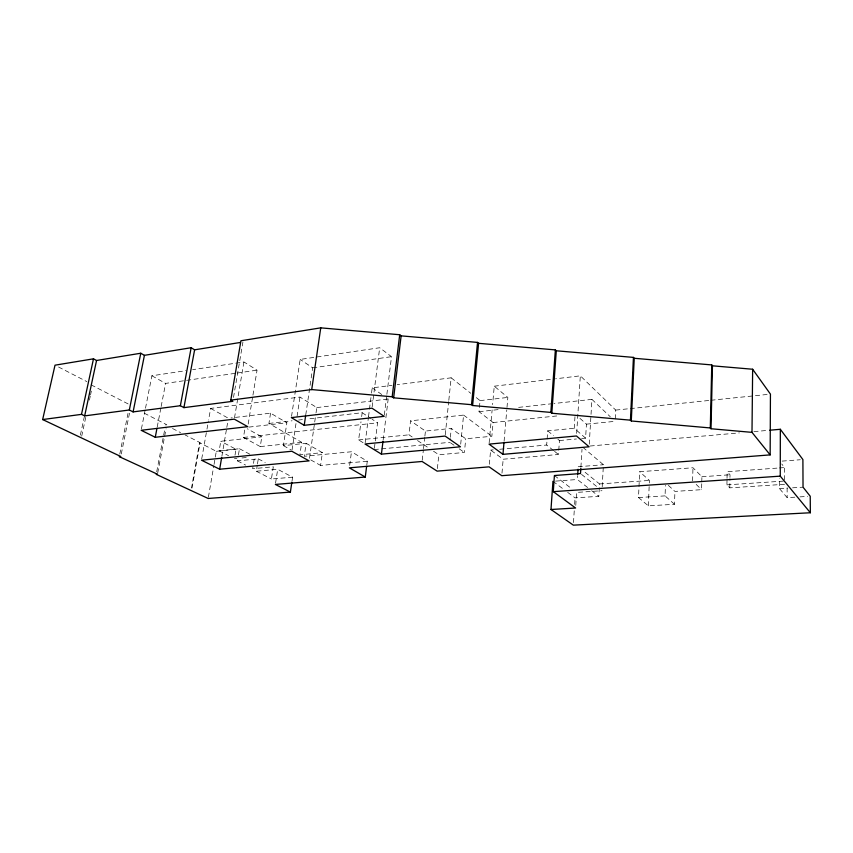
<?xml version="1.0" encoding="UTF-8"?>
<svg xmlns="http://www.w3.org/2000/svg" width="853" height="853" viewBox="0 0 853 853"><rect width="100%" height="100%" fill="white"/><g stroke="black" fill="none" stroke-linecap="round" stroke-linejoin="round"><path stroke-width="0.64" stroke-dasharray="4.26 3.2" d="M784.589 479.823L784.589 467.572L781.732 463.979M794.836 497.182L787.138 497.63L779.535 488.652L779.557 478.234M784.525 484.301L729.784 487.852L726.927 484.856L727.012 479.589M727.033 478.277L727.151 471.698L778.064 468.041M729.784 487.852L729.944 478.693M729.965 477.381L730.008 474.769L727.151 471.698M668.347 485.357L674.926 491.403L701.592 489.675L701.752 483.203M701.784 481.913L701.912 476.742L692.977 467.753L639.654 471.73L638.513 497.555L648.355 505.84L674.499 504.294L674.926 491.403M692.604 480.9L692.977 467.753M674.499 504.294L665.063 495.881L665.436 485.389M648.355 505.84L649.24 484.248M649.293 482.979L649.4 480.442L639.654 471.73M615.258 418.834L615.717 410.09L580.328 375.821L555.548 378.807M567.682 492.352L575.05 497.875L598.827 496.329L599.52 483.95L584.294 471.645M602.197 486.807L603.412 464.736L583.175 447.58M589.252 444.157L591.918 399.375L553.981 403.512M581.661 438.506L585.585 438.143L586.438 424.154L577.971 416.584M573.493 522.558L574.314 509.561M574.645 504.368L575.05 497.875M575.775 505.413L576.596 492.416L601.973 490.71M587.61 487.521L577.396 479.514L577.641 475.675M580.904 467.167L582.013 449.275M585.585 438.143L574.229 428.281L575.146 414.057M576.66 433.367L580.328 375.821M489.355 464.277L490.624 450.096L503.174 459.213L558.48 454.489L559.44 440.543L557.489 438.922M553.565 450.555L546.677 445.031L547.711 430.85L574.229 428.281M504.091 441.289L506.778 409.962M506.991 407.403L507.844 397.434L494.26 386.196L492.597 404.631M501.98 473.159L503.174 459.213M412.159 436.96L408.95 434.817L410.56 420.828L425.444 431.064L451.269 428.419L465.738 438.783L491.861 436.256L493.087 422.534L479.023 411.7L480.068 400.611L475.942 397.349M489.153 442.814L492.128 409.898M433.516 451.216L438.837 454.766L464.405 452.463L465.738 438.783M460.705 444.146L463.574 415.08L410.56 420.828M454.009 445.223L449.84 442.334L450.235 438.538M450.363 437.269L451.269 428.419M437.376 468.617L438.837 454.766M445.255 434.742L448.689 401.646M448.817 400.324L451.152 377.815L397.199 384.682M422.235 460.193L423.365 449.936M423.504 448.657L424.751 437.312M424.89 436.064L425.444 431.064M384.319 415.048L386.718 395.589M386.878 394.289L391.506 356.671L379.681 347.747L300.16 359.433L291.545 416.328M383.157 439.977L388.179 398.991L386.046 397.498M374.382 448.305L377.57 422.811L372.068 419.207M366.779 465.173L367.28 461.217L351.468 451.759L304.254 456.28L306.152 443.293L283.388 445.629L286.875 422.757L270.55 413.161L231.003 417.938M365.18 442.696L368.357 417.885M368.517 416.584L371.354 394.385M371.524 393.084L372.196 387.859L391.932 385.353M372.164 406.881L379.681 347.747M363.079 442.686L358.633 439.924L360.99 421.787M361.661 416.605L362.162 412.713L307.56 419.004M349.677 465.375L351.468 451.759M367.28 461.217L320.589 465.429L322.391 452.655L306.152 443.293M309.49 458.296L314.533 423.301M314.714 422L315.845 414.163M316.036 412.852L316.794 407.595L299.968 397.05L210.638 408.406L208.58 420.06M270.55 413.161L268.93 423.451L301.717 442.302L299.872 454.841L322.391 452.655M305.758 414.857L312.678 367.824L300.16 359.433M292.046 480.911L292.59 477.19L277.683 469.299L256.316 471.229L257.297 465.045M292.046 449.957L296.098 422.853M297.068 416.403L299.968 397.05M275.551 483.171L277.683 469.299M292.59 477.19L271.414 478.991L273.301 466.804L252.648 468.692L254.578 456.718M257.499 463.808L258.288 458.861L237.454 460.876L238.254 456.014M301.717 442.302L260.25 446.577L261.807 436.821L247.317 428.782M248.191 424.037L252.733 396.453M252.946 395.142L257.052 370.17L243.937 361.96L192.65 369.658M238.456 454.798L239.469 448.731L219.146 450.821L220.788 441.268L261.807 436.821M260.25 446.577L243.457 437.45L244.886 428.782M235.012 455.161L235.993 449.275L220.788 441.268M234.5 417.853L243.937 361.96M221.897 456.152L226.578 428.707M226.802 427.396L227.922 420.87M233.509 397.434L242.934 342.053M208.399 497.16L213.826 465.717M214.05 464.405L216.31 451.301L199.57 442.707L191.498 488.023M192.032 487.98L200.103 442.654L185.154 434.977M201.713 458.903L206.746 430.424M206.97 429.123L208.345 421.361M156.728 471.741L164.864 428.835M157.72 472.925L166.09 428.696M157.219 427.022L160.918 407.777M161.164 406.486L165.599 383.392L236.142 373.198M141.406 428.995L145.245 409.525M145.5 408.224L151.877 375.778L186.071 370.65M119.783 454.105L128.281 412.01M121.286 453.945L129.517 413.087M81.696 436.16L85.844 416.84M89.426 400.1L90.258 396.24M90.535 394.95L91.356 391.09M80.385 435.062L84.255 417.053M237.454 373.006L257.052 370.17M312.678 367.824L391.506 356.671M165.599 424.943L166.825 424.794L143.539 412.82M316.794 407.595L388.179 398.991M494.26 386.196L554.247 378.967M268.93 423.451L292.099 420.785M298.539 420.039L302.399 419.591M249.001 427.097L286.875 422.757M480.068 400.611L507.844 397.434M479.023 411.7L499.282 409.483M518.656 407.371L552.669 403.661M243.457 437.45L377.57 422.811M493.087 422.534L557.937 415.837M216.31 451.301L235.993 449.275M615.717 410.09L628.938 408.726M630.26 408.598L709.6 400.409M710.933 400.27L767.796 394.406M358.633 439.924L408.95 434.817M234.426 458.69L236.942 458.445M241.985 457.954L247.018 457.453M586.438 424.154L615.13 421.339M374.222 449.574L449.84 442.334M559.44 440.543L576.436 438.986M490.624 450.096L493.226 449.862M499.751 449.264L546.677 445.031M590.095 446.023L739.38 432.887M753.913 431.607L768.446 430.339M578.206 466.73L603.412 464.736M782.169 461.1L800.306 459.746M555.527 481.113L577.396 479.514M779.375 467.945L784.589 467.572M599.52 483.95L649.4 480.442M701.912 476.742L730.008 474.769M726.927 484.856L784.589 481.039M638.513 497.555L665.063 495.881M779.535 488.652L787.362 488.161M792.586 487.831L803.036 487.17M799.965 496.872L807.663 496.425M237.454 460.876L245.632 465.088M256.316 471.229L271.414 478.991M172.498 428.483L180.548 432.62M58.558 367.003L86.846 381.611M91.175 384.884L128.707 404.226M219.146 450.821L228.551 455.673M239.469 448.731L252.253 455.491M258.288 458.861L265.219 462.529M151.877 375.778L165.599 383.392M210.638 408.406L228.359 418.247M283.388 445.629L291.076 449.926M310.791 459.938L320.589 465.429M362.162 412.713L370.97 418.482M417.512 440.532L428.185 447.654M372.196 387.859L381.781 394.534M459.202 448.838L464.405 452.463M552.957 481.305L563.481 489.195M463.574 415.08L491.861 436.256M554.407 475.526L571.307 488.396M591.683 490.731L598.827 496.329M451.152 377.815L470.781 393.286M581.533 474.364L597.889 487.436M554.546 451.344L558.48 454.489M547.711 430.85L553.576 435.691M591.918 399.375L610.29 416.765M696.197 484.408L701.592 489.675M787.127 487.82L787.138 497.63"/><path stroke-width="1.28" d="M552.957 481.305L550.985 509.497L573.333 525.149L810.35 512.76L780.26 476.145L780.335 429.283L769.769 430.221M366.609 466.495L365.276 477.04L349.357 467.849L422.096 461.473L437.12 471.133L489.121 466.847L501.767 475.697L770.152 454.884L770.44 394.129L752.645 369.242L712.447 365.809L711.765 364.924L634.248 358.281L633.438 357.396L556.295 350.786L555.367 349.89L478.597 343.322L477.541 342.405L401.134 335.869L399.705 334.739L320.749 327.851L240.941 340.763L230.8 400.121L232.858 401.305L183.917 407.638L180.367 405.719L133.1 411.903L129.336 409.984L84.66 415.891L81.493 414.366L42.65 419.548L55.018 365.18L93.489 358.825L96.56 360.488L140.766 353.238L144.424 355.328L191.157 347.736L194.612 349.826L240.322 342.469M770.152 454.884L751.994 432.364L752.645 369.242M751.994 432.364L711.018 428.75L710.304 427.95L711.765 364.924M711.018 428.75L712.447 365.809M710.304 427.95L631.284 420.977L630.452 420.166L633.438 357.396M631.284 420.977L634.248 358.281M577.726 474.407L578.046 469.289M580.829 468.446L580.509 473.554L554.407 475.526L553.288 491.648L575.615 508.015L550.985 509.497M630.452 420.166L551.816 413.236L550.857 412.415L555.367 349.89M551.816 413.236L556.295 350.786M502.971 454.35L489.036 444.125L576.489 435.979L589.092 446.801L502.971 454.35L503.974 442.6M550.857 412.415L472.605 405.516L471.528 404.685L477.541 342.405M472.605 405.516L478.597 343.322M471.528 404.685L393.649 397.829L392.177 396.784L399.705 334.739M393.649 397.829L401.134 335.869M381.419 454.148L365.02 443.997L445.117 436.064L460.449 446.791L381.419 454.148L382.997 441.268M304.222 425.306L291.353 417.618L372.004 408.192L384.159 416.339L304.222 425.306L305.566 416.157M230.8 400.121L311.718 389.576L320.749 327.851M42.65 419.548L120.774 456.494L119.271 456.654L157.474 474.225L156.238 474.343L208.175 498.472L290.383 492.096L291.854 482.158M219.669 469.214L201.489 460.204L291.854 451.248L309.117 460.887L219.669 469.214L221.673 457.453M183.917 407.638L194.612 349.826M180.367 405.719L191.157 347.736M155.257 437.28L247.765 426.671L234.287 419.154L141.161 430.296L155.257 437.28L156.973 428.302M133.1 411.903L144.424 355.328M129.336 409.984L140.766 353.238M81.493 414.366L93.489 358.825M84.66 415.891L96.56 360.488M365.276 477.04L275.359 484.44L290.383 492.096M553.288 491.648L780.26 476.145M311.718 389.576L392.177 396.784M780.335 429.283L802.897 459.554L803.036 487.17L810.233 496.265L810.35 512.76"/></g></svg>
